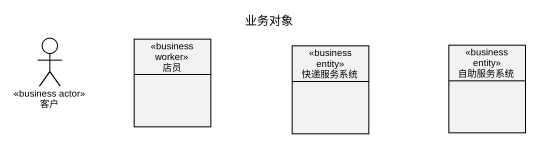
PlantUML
@startuml
title 业务对象
allowmixing
hide circle
hide empty members
actor 客户 <<business actor>>
class 店员 <<business worker>>
class 快递服务系统 <<business entity>>
class 自助服务系统 <<business entity>>
@enduml
